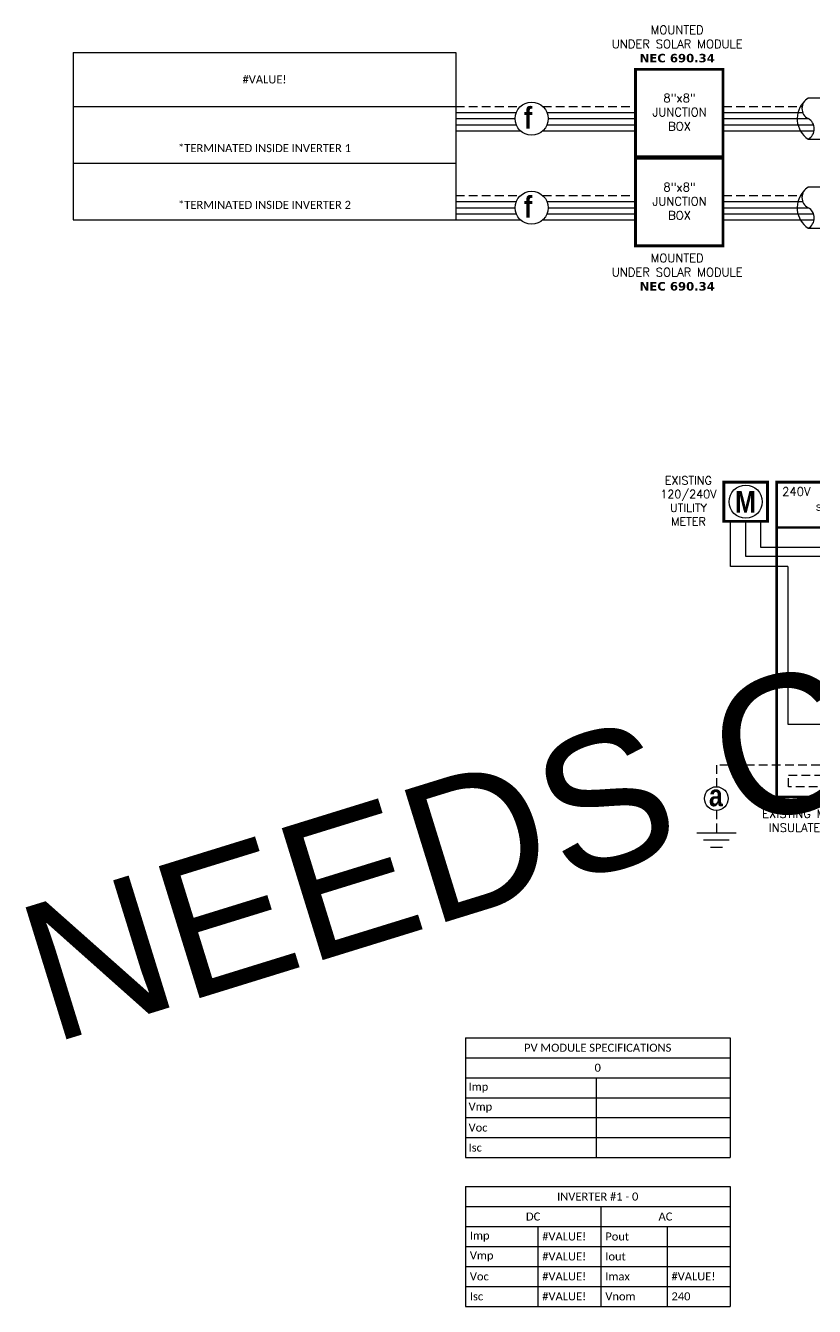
# Model space of a CAD drawing. Header units: feet. Extents: x 11513 to 12336, y 20870 to 21434.
# Drawn here: x 11513 to 11853, y 20870 to 21422 of the extents above; entities that cross this region are included whole.
import ezdxf

# ---------------------------------------------------------------- set-up
doc = ezdxf.new("R2010")
doc.units = ezdxf.units.FT
doc.header["$MEASUREMENT"] = 0
doc.linetypes.add('HIDDEN', pattern=[0.375, 0.25, -0.125])
doc.layers.add('TEXT', color=7, linetype='Continuous')
doc.layers.add('Z - TITLEBLOCK TXT', color=7, linetype='Continuous')
doc.styles.add('ONE LINE TXT', font='techb___.ttf')
doc.styles.get("Standard").update_dxf_attribs({"font": 'simplex.shx'})
doc.styles.add('TITLE BBLOCK TEXT', font='ARIALUNI.TTF')

# ---------------------------------------------------------------- blocks, each defined once
blk = doc.blocks.new('*T23')
at = {"color": 0, "lineweight": -2, "transparency": 16777216}
for p, q in [((0, 0), (165.11, 0)), ((0, 0), (0, -72.27)), ((165.11, 0), (165.11, -72.27)), ((0, -23.32), (165.11, -23.32)), ((0, -47.8), (165.11, -47.8)), ((0, -72.27), (165.11, -72.27))]:
    blk.add_line(p, q, dxfattribs=at)
at = {"color": 0, "linetype": 'Continuous', "transparency": 16777216, "char_height": 3.4544, "width": 156.9097, "attachment_point": 5}
for s, insert in [('{\\fCalibri|b0|i0|c0;#VALUE!', (82.56, -11.66)), ('{\\fCalibri|b0|i0|c0;^J^J*TERMINATED INSIDE INVERTER 1', (82.56, -35.56)), ('{\\fCalibri|b0|i0|c0;^J^J*TERMINATED INSIDE INVERTER 2', (82.56, -60.03))]:
    blk.add_mtext(s, dxfattribs=dict(at, insert=insert))
blk = doc.blocks.new('8x8box')
at = {"lineweight": 50, "const_width": 1.19}
blk.add_lwpolyline([(37.78, 0), (0, 0), (0, 37.78), (37.78, 37.78)], close=True, dxfattribs=at)
at = {"color": 1, "char_height": 3.6576, "attachment_point": 5}
for s, width, insert in [(' \\PMOUNTED \\PUNDER SOLAR MODULE\\P{\\fVerdana|b1|i0|c0|p34;NEC 690.34}', 73.0127, (18.01, 51.7)), ('8"x8"  JUNCTION BOX ', 0.4767, (19.03, 19.26))]:
    blk.add_mtext_dynamic_manual_height_columns(s, width=width, gutter_width=7.17, heights=[0], dxfattribs=dict(at, insert=insert))
blk = doc.blocks.new('lineTapPanel')
at = {"linetype": 'Continuous'}
h = blk.add_hatch(color=254, dxfattribs=at)
h.dxf.hatch_style = 1
edge = h.paths.add_edge_path()
edge.add_arc((-42.47, 94.51), 1.11, 0, 360)
h = blk.add_hatch(color=254, dxfattribs=at)
h.dxf.hatch_style = 1
edge = h.paths.add_edge_path()
edge.add_arc((-38.44, 98.34), 1.11, 0, 360)
h = blk.add_hatch(color=1, dxfattribs=at)
h.dxf.hatch_style = 1
edge = h.paths.add_edge_path()
edge.add_arc((-42.47, 86.8), 0.291, 0, 360)
h = blk.add_hatch(color=1, dxfattribs=at)
h.dxf.hatch_style = 1
edge = h.paths.add_edge_path()
edge.add_arc((-38.44, 86.8), 0.291, 0, 360)
h = blk.add_hatch(color=1, dxfattribs=at)
h.dxf.hatch_style = 1
edge = h.paths.add_edge_path()
edge.add_arc((-42.47, 77.16), 0.291, 0, 360)
h = blk.add_hatch(color=1, dxfattribs=at)
h.dxf.hatch_style = 1
edge = h.paths.add_edge_path()
edge.add_arc((-38.44, 77.16), 0.291, 0, 360)
h = blk.add_hatch(color=1, dxfattribs=at)
h.dxf.hatch_style = 1
edge = h.paths.add_edge_path()
edge.add_arc((-42.47, 67.78), 0.528, 0, 360)
h = blk.add_hatch(color=1, dxfattribs=at)
h.dxf.hatch_style = 1
edge = h.paths.add_edge_path()
edge.add_arc((-38.44, 71.16), 0.528, 0, 360)
h = blk.add_hatch(color=1, dxfattribs=at)
h.dxf.hatch_style = 1
edge = h.paths.add_edge_path()
edge.add_arc((-38.44, 61.76), 0.528, 0, 360)
h = blk.add_hatch(color=1, dxfattribs=at)
h.dxf.hatch_style = 1
edge = h.paths.add_edge_path()
edge.add_arc((-42.47, 58.38), 0.528, 0, 360)
h = blk.add_hatch(color=1, dxfattribs=at)
h.dxf.hatch_style = 1
edge = h.paths.add_edge_path()
edge.add_arc((-38.44, 52.36), 0.528, 0, 360)
h = blk.add_hatch(color=1, dxfattribs=at)
h.dxf.hatch_style = 1
edge = h.paths.add_edge_path()
edge.add_arc((-42.47, 48.98), 0.528, 0, 360)
h = blk.add_hatch(color=1, dxfattribs=at)
h.dxf.hatch_style = 1
edge = h.paths.add_edge_path()
edge.add_arc((-42.47, 39.58), 0.528, 0, 360)
h = blk.add_hatch(color=1, dxfattribs=at)
h.dxf.hatch_style = 1
edge = h.paths.add_edge_path()
edge.add_arc((-38.44, 42.95), 0.528, 0, 360)
h = blk.add_hatch(color=1, dxfattribs=at)
h.dxf.hatch_style = 1
edge = h.paths.add_edge_path()
edge.add_arc((-38.44, 33.55), 0.528, 0, 360)
h = blk.add_hatch(color=1, dxfattribs=at)
h.dxf.hatch_style = 1
edge = h.paths.add_edge_path()
edge.add_arc((-42.47, 30.17), 0.528, 0, 360)
at = {"color": 155, "true_color": 0x647190}
blk.add_line((-80.92, 126.59), (0, 126.59), dxfattribs=at)
at = {"color": 253, "linetype": 'Continuous'}
for p, q in [((-100.73, 90.2), (-100.73, 109.7)), ((-76.04, 90.2), (-100.73, 90.2)), ((-76.04, 90.2), (-76.04, 22.16)), ((-76.04, 22.16), (-27.25, 22.16)), ((-27.25, 22.16), (-27.25, 17.57)), ((-27.25, 17.57), (-29.89, 17.57)), ((-11.01, 0.16), (-29.89, 0.16)), ((0, 3), (-11.01, 3)), ((-11.01, 3), (-11.01, 0.16))]:
    blk.add_line(p, q, dxfattribs=at)
at = {"color": 10, "linetype": 'Continuous'}
for p, q in [((-94.24, 94.51), (-94.24, 109.7)), ((-43.58, 94.51), (-94.24, 94.51)), ((-41.36, 94.51), (-10.98, 94.51)), ((-10.98, 6), (-10.98, 94.51)), ((-42.47, 87.09), (-42.47, 93.4)), ((-42.47, 30.17), (-42.47, 76.87)), ((-35.88, 67.78), (-45.04, 67.78)), ((-35.88, 58.38), (-45.04, 58.38)), ((-35.88, 48.98), (-45.04, 48.98)), ((-35.88, 39.58), (-45.04, 39.58)), ((-35.88, 30.17), (-45.04, 30.17)), ((0, 6), (-10.98, 6))]:
    blk.add_line(p, q, dxfattribs=at)
at = {"color": 7, "linetype": 'Continuous'}
for p, q in [((-87.75, 98.34), (-87.75, 109.7)), ((-39.56, 98.34), (-87.75, 98.34)), ((-38.44, 87.09), (-38.44, 97.23)), ((-6.96, 9), (-6.96, 98.34)), ((-38.44, 61.76), (-38.44, 76.87)), ((-35.88, 71.16), (-45.04, 71.16)), ((-38.44, 71.16), (-35.88, 71.16)), ((-45.04, 61.76), (-35.88, 61.76)), ((-35.88, 61.76), (-45.04, 61.76)), ((-38.44, 52.36), (-38.44, 61.76)), ((-45.04, 52.36), (-35.88, 52.36)), ((-35.88, 52.36), (-45.04, 52.36)), ((-38.44, 42.95), (-38.44, 52.36)), ((-45.04, 42.95), (-35.88, 42.95)), ((-35.88, 42.95), (-45.04, 42.95)), ((-38.44, 33.55), (-38.44, 42.95)), ((-35.88, 33.55), (-45.04, 33.55))]:
    blk.add_line(p, q, dxfattribs=at)
at = {"lineweight": 50}
blk.add_line((-80.92, 106.95), (0, 106.95), dxfattribs=at)
at = {"color": 7}
for p, q in [((-6.96, 98.34), (-37.33, 98.34)), ((0, 9), (-6.96, 9))]:
    blk.add_line(p, q, dxfattribs=at)
at = {"color": 1, "linetype": 'Continuous'}
for p, q in [((-51.03, -2.51), (-51.03, 20.23)), ((-46.49, 20.23), (-51.03, 20.23)), ((-46.49, 20.23), (-46.49, -2.51)), ((-34.43, -2.43), (-34.43, 20.16)), ((-29.89, 20.16), (-34.43, 20.16)), ((-29.89, 20.16), (-29.89, -2.43)), ((-46.49, -2.51), (-51.03, -2.51)), ((-29.89, -2.43), (-34.43, -2.43))]:
    blk.add_line(p, q, dxfattribs=at)
at = {"color": 4, "linetype": 'Continuous'}
for p, q in [((-47.97, 18.28), (-49.55, 16.71)), ((-31.37, 18.35), (-32.94, 16.78)), ((-47.97, 13.93), (-49.55, 12.36)), ((-31.37, 14), (-32.94, 12.43)), ((-47.97, 9.58), (-49.55, 8.01)), ((-31.37, 9.65), (-32.94, 8.08)), ((-47.97, 5.23), (-49.55, 3.66)), ((-47.97, 0.88), (-49.55, -0.69)), ((-31.37, 5.3), (-32.94, 3.73)), ((-31.37, 0.95), (-32.94, -0.62))]:
    blk.add_line(p, q, dxfattribs=at)
at = {"color": 92, "linetype": 'HIDDEN', "ltscale": 15}
for p, q in [((-51.03, 4.44), (-106.89, 4.44)), ((-106.89, 4.44), (-106.89, -4.87)), ((-75.84, -4.96), (-75.84, 0.09)), ((-75.84, 0.09), (-51.03, 0.09)), ((0, 0), (-6.96, 0)), ((-6.96, -4.96), (-75.84, -4.96)), ((-6.96, 0), (-6.96, -4.96)), ((-106.89, -15.1), (-106.89, -24.84))]:
    blk.add_line(p, q, dxfattribs=at)
at = {"color": 92, "linetype": 'Continuous', "ltscale": 15}
blk.add_line((-34.43, 0.09), (-46.49, 0.09), dxfattribs=at)
at = {"lineweight": 50, "const_width": 1.19}
for points in [[(-103.67, 109.7), (-103.67, 126.59), (-84.82, 126.59), (-84.82, 109.7)], [(-80.92, -9.3), (-80.92, 126.59), (0, 126.59), (0, -9.3)]]:
    blk.add_lwpolyline(points, close=True, dxfattribs=at)
at = {"color": 92, "linetype": 'Continuous', "lineweight": 5, "ltscale": 0.05, "flags": 128}
for points in [[(-43.54, 13.81), (-43.54, 10.97)], [(-45.88, 10.97), (-41.2, 10.97)], [(-42.01, 10.1), (-45.07, 10.1)], [(-42.82, 9.23), (-44.25, 9.23)]]:
    blk.add_lwpolyline(points, dxfattribs=at)
at = {"color": 92, "linetype": 'Continuous', "ltscale": 4, "flags": 128}
for points in [[(-115.37, -24.84), (-98.41, -24.84)], [(-101.35, -27.98), (-112.43, -27.98)], [(-104.29, -31.12), (-109.49, -31.12)]]:
    blk.add_lwpolyline(points, dxfattribs=at)
at = {"linetype": 'Continuous'}
blk.add_circle((-94.24, 118.15), 7.15, dxfattribs=at)
at = {"color": 7, "linetype": 'Continuous'}
for centre, radius in [((-42.47, 94.51), 1.11), ((-38.44, 98.34), 1.11), ((-38.44, 98.34), 1.11), ((-106.89, -9.99), 5.11)]:
    blk.add_circle(centre, radius, dxfattribs=at)
at = {"color": 1, "linetype": 'Continuous'}
for centre, radius in [((-42.47, 86.8), 0.291), ((-38.44, 86.8), 0.291), ((-42.47, 77.16), 0.291), ((-38.44, 77.16), 0.291), ((-42.47, 67.78), 0.528), ((-38.44, 71.16), 0.528), ((-38.44, 61.76), 0.528), ((-42.47, 58.38), 0.528), ((-38.44, 52.36), 0.528), ((-42.47, 48.98), 0.528), ((-42.47, 39.58), 0.528), ((-38.44, 42.95), 0.528), ((-38.44, 33.55), 0.528), ((-42.47, 30.17), 0.528)]:
    blk.add_circle(centre, radius, dxfattribs=at)
at = {"color": 4, "linetype": 'Continuous'}
for centre in [(-48.76, 17.49), (-32.16, 17.57), (-48.76, 13.14), (-32.16, 13.21), (-48.76, 8.79), (-48.76, 4.44), (-32.16, 8.86), (-32.16, 4.51), (-48.76, 0.09), (-32.16, 0.16)]:
    blk.add_circle(centre, 1.11, dxfattribs=at)
at = {"color": 1, "linetype": 'Continuous'}
for centre, radius, start, end in [((-50.14, 81.98), 9.06, 327.8708, 32.1292), ((-46.11, 81.98), 9.06, 327.8708, 32.1292), ((-48.03, 68.62), 3.93, 40.3392, 139.6608), ((-32.88, 68.62), 3.93, 40.3392, 139.6608), ((-48.03, 65.24), 3.93, 40.3392, 139.6608), ((-32.88, 65.24), 3.93, 40.3392, 139.6608), ((-48.03, 59.21), 3.93, 40.3392, 139.6608), ((-32.88, 59.21), 3.93, 40.3392, 139.6608), ((-48.03, 55.84), 3.93, 40.3392, 139.6608), ((-32.88, 55.84), 3.93, 40.3392, 139.6608), ((-48.03, 49.81), 3.93, 40.3392, 139.6608), ((-48.03, 46.43), 3.93, 40.3392, 139.6608), ((-32.88, 49.81), 3.93, 40.3392, 139.6608), ((-32.88, 46.43), 3.93, 40.3392, 139.6608), ((-48.03, 40.41), 3.93, 40.3392, 139.6608), ((-32.88, 40.41), 3.93, 40.3392, 139.6608), ((-48.03, 37.03), 3.93, 40.3392, 139.6608), ((-32.88, 37.03), 3.93, 40.3392, 139.6608), ((-48.03, 31.01), 3.93, 40.3392, 139.6608), ((-32.88, 31.01), 3.93, 40.3392, 139.6608), ((-48.03, 27.63), 3.93, 40.3392, 139.6608), ((-32.88, 27.63), 3.93, 40.3392, 139.6608)]:
    blk.add_arc(centre, radius, start, end, dxfattribs=at)
at = {"color": 253, "linetype": 'Continuous', "style": 'ONE LINE TXT'}
blk.add_text('M', height=9.38, dxfattribs=at).set_placement((-98.8, 113.43))
at = {"color": 4, "linetype": 'Continuous'}
blk.add_text('NEUTRAL', height=1.874, rotation=90, dxfattribs=at).set_placement((-35.08, 4.08))
at = {"color": 1, "attachment_point": 5}
for s, width, gutter_width, heights, insert, char_height in [('EXISTING\\P120/240V UTILITY METER', 0.0523, 7.17, [0], (-118.95, 118.48), 3.5433), ('240V', 0.1481, 0.75, [0], (-72.39, 122.54), 3.658), ('1∅', 0.1481, 0.75, [0], (-5.31, 122.54), 3.658), ('serA MAIN BREAKER\\PserA BUSBAR', 72.4998, 0.75, [0], (-39.75, 113.14), 3.6576), ('EXISTING MAIN BREAKER LOAD CENTER INSULATED LINE TAPS INSTALLED ON MAIN FEEDERS\\P{\\fVerdana|b1|i0|c0|p34;NEC 690.64}', 98.9176, 7.17, [106.42], (-39.63, -25.66), 3.6576)]:
    blk.add_mtext_dynamic_manual_height_columns(s, width=width, gutter_width=gutter_width, heights=heights, dxfattribs=dict(at, insert=insert, char_height=char_height))
at = {"color": 4, "linetype": 'Continuous', "insert": (-46.25, 82.15), "char_height": 1.874, "attachment_point": 5, "rotation": 90}
blk.add_mtext_dynamic_manual_height_columns('2pserA\\PMAIN', width=0.1481, gutter_width=0.75, heights=[0], dxfattribs=at)
at = {"color": 1, "linetype": 'Continuous', "insert": (-110.08, -3.93), "char_height": 9.3833, "attachment_point": 1, "style": 'ONE LINE TXT'}
blk.add_mtext_dynamic_manual_height_columns('{\\W1;\\C256;a}', width=0.1385, gutter_width=2.13, heights=[0], dxfattribs=at)
blk = doc.blocks.new('*U22')
at = {"color": 7}
blk.add_blockref('lineTapPanel', (0, 0), dxfattribs=at)
blk = doc.blocks.new('*T25')
at = {"color": 0, "lineweight": -2, "transparency": 16777216}
for p, q in [((0, 0), (114.19, 0)), ((0, 0), (0, -51.7)), ((114.19, 0), (114.19, -51.7)), ((0, -8.62), (114.19, -8.62)), ((58.43, -8.62), (58.43, -51.7)), ((0, -17.23), (114.19, -17.23)), ((31.22, -17.23), (31.22, -51.7)), ((86.98, -17.23), (86.98, -51.7)), ((0, -25.85), (114.19, -25.85)), ((0, -34.47), (114.19, -34.47)), ((0, -43.08), (114.19, -43.08)), ((0, -51.7), (114.19, -51.7))]:
    blk.add_line(p, q, dxfattribs=at)
at = {"color": 0, "linetype": 'Continuous', "transparency": 16777216, "char_height": 3.4544}
for s, insert, width, attachment_point in [('{\\fCalibri|b0|i0|c0;INVERTER #1 - 0', (57.09, -4.31), 110.3293, 5), ('{\\fCalibri|b0|i0|c0;DC', (29.22, -12.93), 54.5755, 5), ('{\\fCalibri|b0|i0|c0;AC', (86.31, -12.93), 51.8976, 5), ('{\\fCalibri|b0|i0|c0;Imp', (1.93, -21.54), 27.3681, 4), ('{\\fCalibri|b0|i0|c0;#VALUE!', (33.15, -21.54), 23.3513, 4), ('{\\fCalibri|b0|i0|c0;Pout', (60.36, -21.54), 24.6902, 4), ('{\\fCalibri|b0|i0|c0;', (88.91, -21.54), 23.3513, 4), ('{\\fCalibri|b0|i0|c0;Vmp', (1.93, -30.16), 27.3681, 4), ('{\\fCalibri|b0|i0|c0;#VALUE!', (33.15, -30.16), 23.3513, 4), ('{\\fCalibri|b0|i0|c0;Iout', (60.36, -30.16), 24.6902, 4), ('{\\fCalibri|b0|i0|c0;', (88.91, -30.16), 23.3513, 4), ('{\\fCalibri|b0|i0|c0;Voc', (1.93, -38.78), 27.3681, 4), ('{\\fCalibri|b0|i0|c0;#VALUE!', (33.15, -38.78), 23.3513, 4), ('{\\fCalibri|b0|i0|c0;Imax', (60.36, -38.78), 24.6902, 4), ('{\\fCalibri|b0|i0|c0;#VALUE!', (88.91, -38.78), 23.3513, 4), ('{\\fCalibri|b0|i0|c0;Isc', (1.93, -47.39), 27.3681, 4), ('{\\fCalibri|b0|i0|c0;#VALUE!', (33.15, -47.39), 23.3513, 4), ('{\\fCalibri|b0|i0|c0;Vnom', (60.36, -47.39), 24.6902, 4), ('{\\fCalibri|b0|i0|c0;240', (88.91, -47.39), 23.3513, 4)]:
    blk.add_mtext(s, dxfattribs=dict(at, insert=insert, width=width, attachment_point=attachment_point))
blk = doc.blocks.new('*T26')
at = {"color": 0, "lineweight": -2, "transparency": 16777216}
for p, q in [((0, 0), (114.19, 0)), ((0, 0), (0, -51.69)), ((114.19, 0), (114.19, -51.69)), ((0, -8.62), (114.19, -8.62)), ((0, -17.23), (114.19, -17.23)), ((56.41, -17.23), (56.41, -51.69)), ((0, -25.85), (114.19, -25.85)), ((0, -34.46), (114.19, -34.46)), ((0, -43.08), (114.19, -43.08)), ((0, -51.69), (114.19, -51.69))]:
    blk.add_line(p, q, dxfattribs=at)
at = {"color": 0, "linetype": 'Continuous', "transparency": 16777216, "char_height": 3.4544}
for s, insert, width, attachment_point in [('{\\fCalibri|b0|i0|c0;PV MODULE SPECIFICATIONS', (57.09, -4.31), 111.433, 5), ('{\\fCalibri|b0|i0|c0;0', (57.09, -12.92), 111.433, 5), ('{\\fCalibri|b0|i0|c0;Imp', (1.38, -21.54), 53.6551, 4), ('{\\fCalibri|b0|i0|c0;', (57.78, -21.54), 55.0254, 4), ('{\\fCalibri|b0|i0|c0;Vmp', (1.38, -30.15), 53.6551, 4), ('{\\fCalibri|b0|i0|c0;', (57.78, -30.15), 55.0254, 4), ('{\\fCalibri|b0|i0|c0;Voc', (1.38, -38.77), 53.6551, 4), ('{\\fCalibri|b0|i0|c0;', (57.78, -38.77), 55.0254, 4), ('{\\fCalibri|b0|i0|c0;Isc', (1.38, -47.39), 53.6551, 4), ('{\\fCalibri|b0|i0|c0;', (57.78, -47.39), 55.0254, 4)]:
    blk.add_mtext(s, dxfattribs=dict(at, insert=insert, width=width, attachment_point=attachment_point))

msp = doc.modelspace()

# ---------------------------------------------------------------- linework, layer by layer
at = {"color": 7, "linetype": 'Continuous'}
for p, q in [((11871.66, 21391.11), (11850.42, 21391.11)), ((11698.47, 21384.91), (11724.69, 21384.91)), ((11737.79, 21384.91), (11775.94, 21384.91)), ((11813.72, 21384.91), (11848.08, 21384.91)), ((11698.47, 21379.67), (11724.69, 21379.67)), ((11737.79, 21379.67), (11775.94, 21379.67)), ((11813.72, 21379.67), (11852.75, 21379.67)), ((11850.42, 21373.48), (11871.66, 21373.48)), ((11871.66, 21352.65), (11850.42, 21352.65)), ((11698.47, 21346.46), (11724.69, 21346.46)), ((11737.79, 21346.46), (11775.94, 21346.46)), ((11813.72, 21346.46), (11848.08, 21346.46)), ((11698.47, 21341.22), (11724.69, 21341.22)), ((11737.79, 21341.22), (11775.94, 21341.22)), ((11813.72, 21341.22), (11852.75, 21341.22)), ((11850.42, 21335.02), (11871.66, 21335.02))]:
    msp.add_line(p, q, dxfattribs=at)
at = {"color": 253, "linetype": 'Continuous'}
for p, q in [((11698.47, 21382.29), (11724, 21382.29)), ((11698.47, 21377.05), (11726.3, 21377.05)), ((11735.99, 21377.05), (11775.94, 21377.05)), ((11738.28, 21382.29), (11775.94, 21382.29)), ((11813.72, 21382.29), (11850.42, 21382.29)), ((11813.72, 21377.05), (11853.01, 21377.05)), ((11698.47, 21343.84), (11724, 21343.84)), ((11698.47, 21338.59), (11726.3, 21338.59)), ((11735.99, 21338.59), (11775.94, 21338.59)), ((11738.28, 21343.84), (11775.94, 21343.84)), ((11813.72, 21343.84), (11850.42, 21343.84)), ((11813.72, 21338.59), (11853.01, 21338.59))]:
    msp.add_line(p, q, dxfattribs=at)
at = {"lineweight": 50, "const_width": 1.19}
msp.add_lwpolyline([(11813.72, 21327.38), (11775.94, 21327.38), (11775.94, 21365.16), (11813.72, 21365.16)], close=True, dxfattribs=at)
at = {"color": 7, "linetype": 'Continuous'}
for centre in [(11731.14, 21382.29), (11731.14, 21343.84)]:
    msp.add_circle(centre, 7.14, dxfattribs=at)
for centre in [(11856.27, 21382.29), (11856.27, 21343.84)]:
    msp.add_arc(centre, 10.58, 133.9732, 236.4265, dxfattribs=at)
at = {"layer": 'TEXT', "color": 92, "linetype": 'HIDDEN', "ltscale": 15}
for p, q in [((11698.47, 21387.54), (11726.3, 21387.54)), ((11735.99, 21387.54), (11775.94, 21387.54)), ((11813.72, 21387.54), (11847.82, 21387.54)), ((11698.47, 21349.08), (11726.3, 21349.08)), ((11735.99, 21349.08), (11775.94, 21349.08)), ((11813.72, 21349.08), (11847.82, 21349.08))]:
    msp.add_line(p, q, dxfattribs=at)
at = {"layer": 'Z - TITLEBLOCK TXT', "linetype": 'Continuous'}
for centre, start, end in [((11852.73, 21386.7), 117.6639, 242.3361), ((11848.11, 21377.89), 297.6639, 62.3361), ((11852.73, 21348.24), 117.6639, 242.3361), ((11848.11, 21339.43), 297.6639, 62.3361)]:
    msp.add_arc(centre, 4.98, start, end, dxfattribs=at)

# ---------------------------------------------------------------- block references
at = {"color": 7}
for name, p in [('8x8box', (11775.94, 21365.83)), ('*U22', (11917.73, 21098.81))]:
    msp.add_blockref(name, p, dxfattribs=at)
for name, p in [('*T23', (11533.36, 21410.86)), ('*T26', (11702.57, 20985.57)), ('*T25', (11702.57, 20921.34))]:
    msp.add_blockref(name, p)

# ---------------------------------------------------------------- texts
at = {"color": 1, "char_height": 3.6576, "attachment_point": 5}
for s, width, insert in [('8"x8"  JUNCTION BOX ', 0.4767, (11794.97, 21346.64)), (' \\PMOUNTED \\PUNDER SOLAR MODULE\\P{\\fVerdana|b1|i0|c0|p34;NEC 690.34}', 73.0127, (11793.95, 21319.04))]:
    msp.add_mtext_dynamic_manual_height_columns(s, width=width, gutter_width=7.17, heights=[0], dxfattribs=dict(at, insert=insert))
at = {"layer": 'Defpoints', "color": 1, "style": 'TITLE BBLOCK TEXT'}
msp.add_text('NEEDS CUSTOMIZED', height=59.6129, rotation=17.1954, dxfattribs=at).set_placement((11523.97, 20982.89))
at = {"layer": 'Z - TITLEBLOCK TXT', "style": 'ONE LINE TXT'}
for p in [(11727.86, 21377.95), (11727.86, 21339.49)]:
    msp.add_text('f', height=9.38, dxfattribs=at).set_placement(p)

doc.saveas('drawing.dxf')
